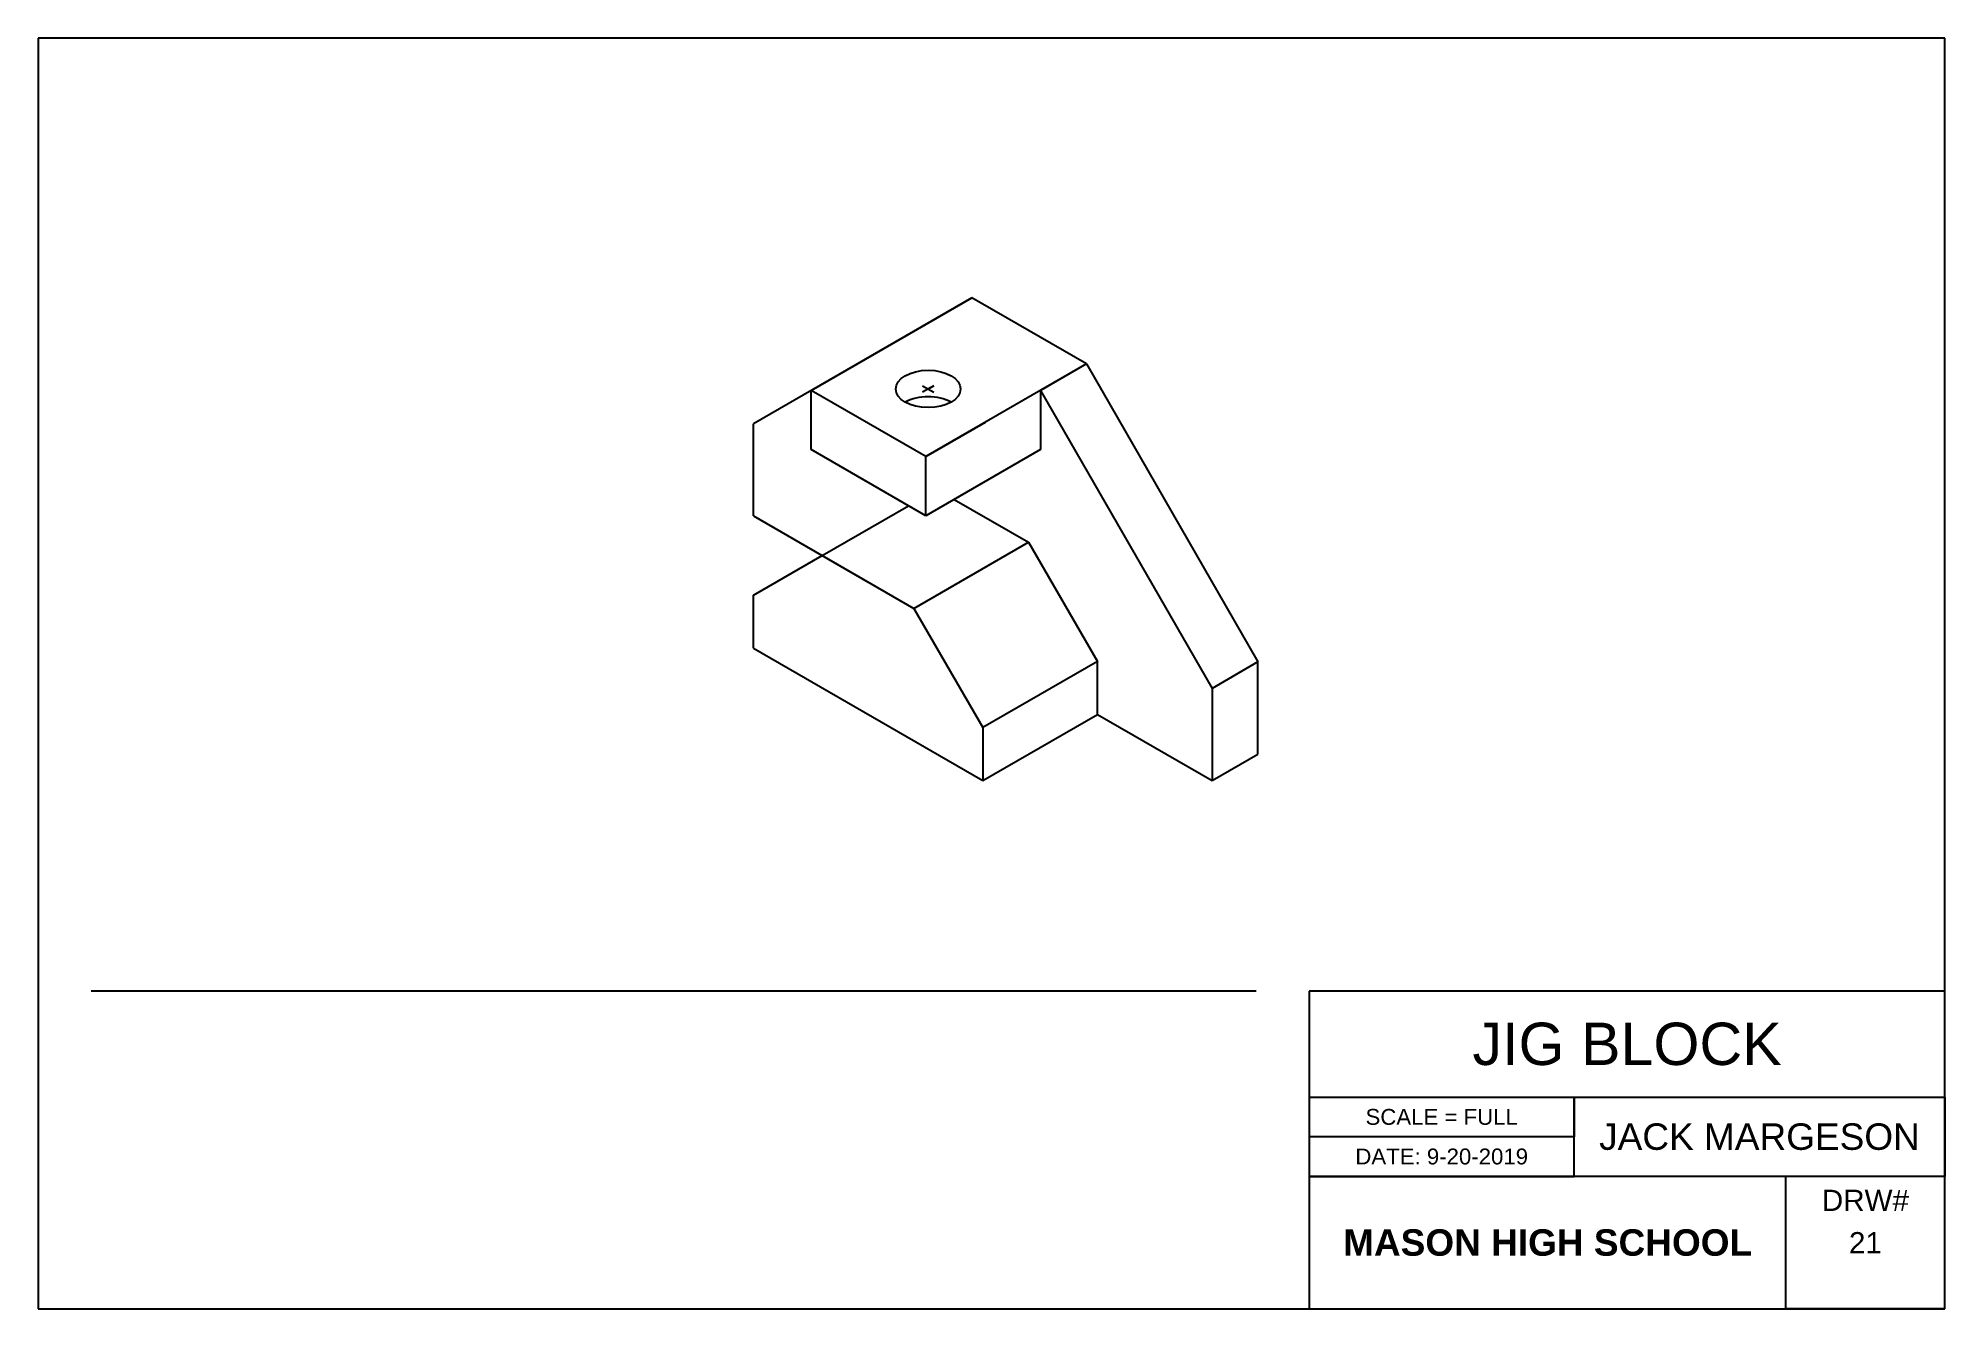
# Model space of a CAD drawing. Header units: inches. Extents: x 0 to 18, y 0 to 12.
import ezdxf

# ---------------------------------------------------------------- set-up
doc = ezdxf.new("R2010")
doc.units = ezdxf.units.IN
doc.header["$MEASUREMENT"] = 0
doc.layers.add('dims', color=3, linetype='Continuous')
doc.styles.get("Standard").update_dxf_attribs({"font": 'arial.ttf'})

msp = doc.modelspace()

# ---------------------------------------------------------------- linework, layer by layer
for p, q in [((18, 12), (0, 12)), ((0, 12), (0, 0)), ((18, 12), (0, 12)), ((0, 12), (0, 0)), ((18, 0), (18, 12)), ((18, 0), (18, 12)), ((8.813, 9.549), (6.752, 8.359)), ((7.298, 8.674), (8.813, 9.549)), ((9.896, 8.924), (8.813, 9.549)), ((9.896, 8.924), (8.38, 8.049)), ((9.896, 8.924), (9.463, 8.674)), ((9.896, 8.924), (11.515, 6.109)), ((8.38, 8.049), (7.298, 8.674)), ((7.298, 8.114), (7.298, 8.674)), ((9.463, 8.674), (11.082, 5.859)), ((9.463, 8.674), (9.463, 8.114)), ((6.752, 7.489), (6.752, 8.359)), ((8.38, 8.049), (8.943, 8.374)), ((8.38, 7.489), (7.298, 8.114)), ((9.463, 8.114), (8.38, 7.489)), ((8.38, 7.489), (8.38, 8.049)), ((7.402, 7.114), (8.216, 7.584)), ((8.649, 7.644), (9.35, 7.239)), ((6.752, 7.489), (7.835, 6.864)), ((8.268, 6.614), (9.35, 7.239)), ((9.35, 7.239), (10, 6.114)), ((6.752, 6.739), (7.402, 7.114)), ((7.402, 7.114), (8.268, 6.614)), ((6.752, 6.239), (6.752, 6.739)), ((8.268, 6.614), (8.917, 5.489)), ((6.752, 6.239), (8.917, 4.989)), ((10, 6.114), (8.917, 5.489)), ((10, 5.614), (10, 6.114)), ((11.515, 6.109), (11.082, 5.859)), ((11.515, 5.239), (11.515, 6.109)), ((11.082, 5.859), (11.082, 4.989)), ((8.917, 4.989), (10, 5.614)), ((10, 5.614), (11.082, 4.989)), ((8.917, 5.489), (8.917, 4.989)), ((11.082, 4.989), (11.515, 5.239)), ((11.5, 3), (0.5, 3)), ((18, 3), (12, 3)), ((12, 3), (12, 0)), ((12, 3), (12, 2)), ((18, 0), (18, 3)), ((12, 2), (18, 2)), ((14.5, 1.25), (14.5, 2)), ((14.5, 2), (14.5, 1.625)), ((18, 2), (18, 1.25)), ((14.5, 1.625), (12, 1.625)), ((18, 1.25), (12, 1.25)), ((12, 1.25), (14.5, 1.25)), ((16.5, 0), (16.5, 1.25)), ((0, 0), (18, 0)), ((0, 0), (18, 0)), ((18, 0), (16.5, 0)), ((18, 0), (16.5, 0))]:
    msp.add_line(p, q)
at = {"color": 3}
for p, q in [((8.456, 8.718), (8.348, 8.656)), ((8.348, 8.718), (8.456, 8.656)), ((8.402, 8.687), (8.456, 8.718))]:
    msp.add_line(p, q, dxfattribs=at)
msp.add_ellipse((8.402, 8.687), major_axis=(-0.306, 0), ratio=0.57735)
msp.add_ellipse((8.402, 8.437), major_axis=(-0.306, 0), ratio=0.57735, start_param=3.926991, end_param=5.497787)

# ---------------------------------------------------------------- texts
for s, width, insert, char_height, attachment_point in [('JIG BLOCK', 6, (15, 2.5), 0.4, 5), ('SCALE = FULL', 2.5, (13.25, 1.812), 0.15, 5), ('DATE: 9-20-2019', 2.5, (13.25, 1.438), 0.15, 5), ('DRW#', 1.5, (17.25, 1.125), 0.2, 2), ('{\\fArial|b1|i0|c0|p34;MASON HIGH SCHOOL}', 4.5, (14.25, 0.625), 0.25, 5), ('21', 1.5, (17.25, 0.625), 0.2, 5)]:
    msp.add_mtext_dynamic_manual_height_columns(s, width=width, gutter_width=1, heights=[0], dxfattribs=dict(insert=insert, char_height=char_height, attachment_point=attachment_point))
at = {"layer": 'dims', "color": 3, "insert": (16.25, 1.625), "char_height": 0.25, "attachment_point": 5}
msp.add_mtext_dynamic_manual_height_columns('{\\C0;JACK MARGESON}', width=3.5, gutter_width=1, heights=[0], dxfattribs=at)

doc.saveas('drawing.dxf')
